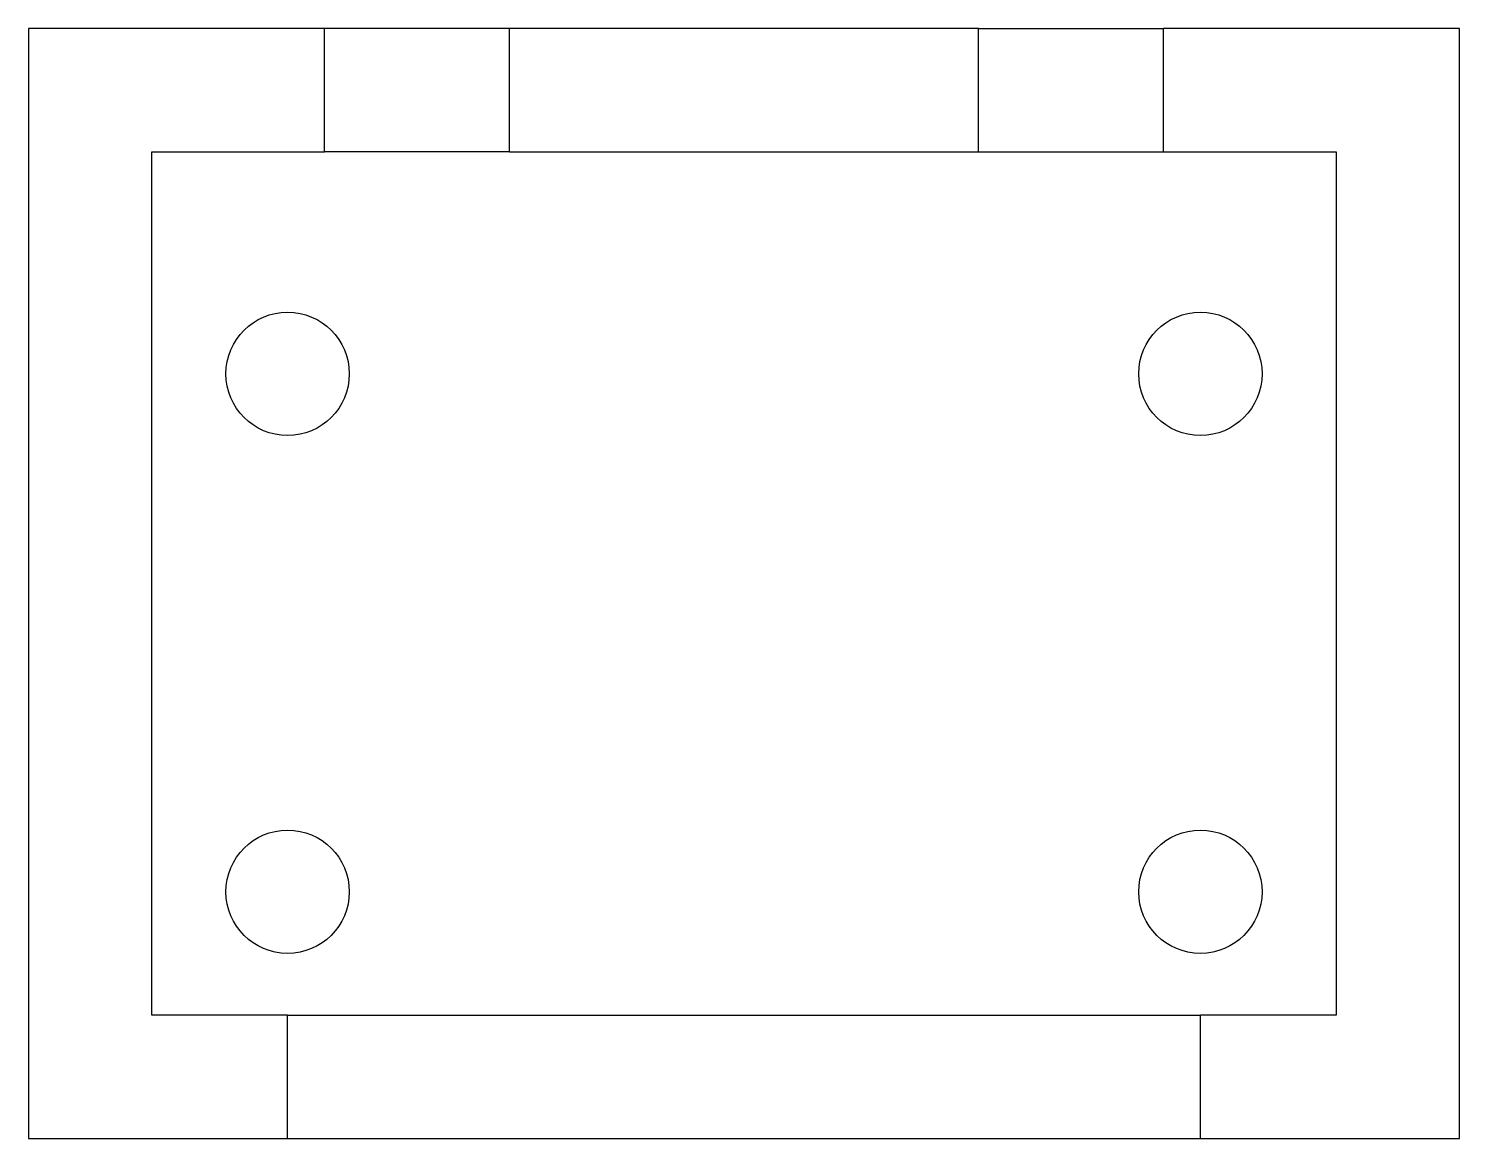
# Model space of a CAD drawing. Extents: x -29 to 29, y -40 to 5.
import ezdxf

# ---------------------------------------------------------------- set-up
doc = ezdxf.new("R2010")
doc.units = 0
doc.layers.get('0').update_dxf_attribs({"linetype": 'continuous'})

# ---------------------------------------------------------------- blocks, each defined once
blk = doc.blocks.new('POCKET003001')
at = {"color": 0}
for p, q in [((-17, 5), (-29, 5)), ((-29, 5), (-29, -40)), ((-17, 0), (-17, 5)), ((-9.5, 5), (-17, 5)), ((9.5, 5), (-9.5, 5)), ((-9.5, 0), (-9.5, 5)), ((-9.5, 0), (-9.5, 5)), ((9.5, 5), (17, 5)), ((9.5, 0), (9.5, 5)), ((17, 0), (17, 5)), ((29, 5), (17, 5)), ((17, 0), (17, 5)), ((29, -40), (29, 5)), ((-24, -35), (-24, 0)), ((-24, 0), (-17, 0)), ((-9.5, 0), (9.5, 0)), ((17, 0), (24, 0)), ((24, 0), (24, -35)), ((-24, 0), (-17, 0)), ((-9.5, 0), (-17, 0)), ((-9.5, 0), (9.5, 0)), ((9.5, 0), (17, 0)), ((24, 0), (24, -35)), ((-18.5, -35), (-24, -35)), ((-18.5, -40), (-18.5, -35)), ((-18.5, -35), (18.5, -35)), ((18.5, -40), (18.5, -35)), ((18.5, -40), (18.5, -35)), ((24, -35), (18.5, -35)), ((-29, -40), (-18.5, -40)), ((-18.5, -40), (18.5, -40)), ((18.5, -40), (29, -40))]:
    blk.add_line(p, q, dxfattribs=at)
for centre in [(-18.5, -9), (18.5, -9), (-18.5, -30), (18.5, -30)]:
    blk.add_circle(centre, 2.5, dxfattribs=at)

msp = doc.modelspace()

# ---------------------------------------------------------------- block references
msp.add_blockref('POCKET003001', (0, 0))

doc.saveas('drawing.dxf')
